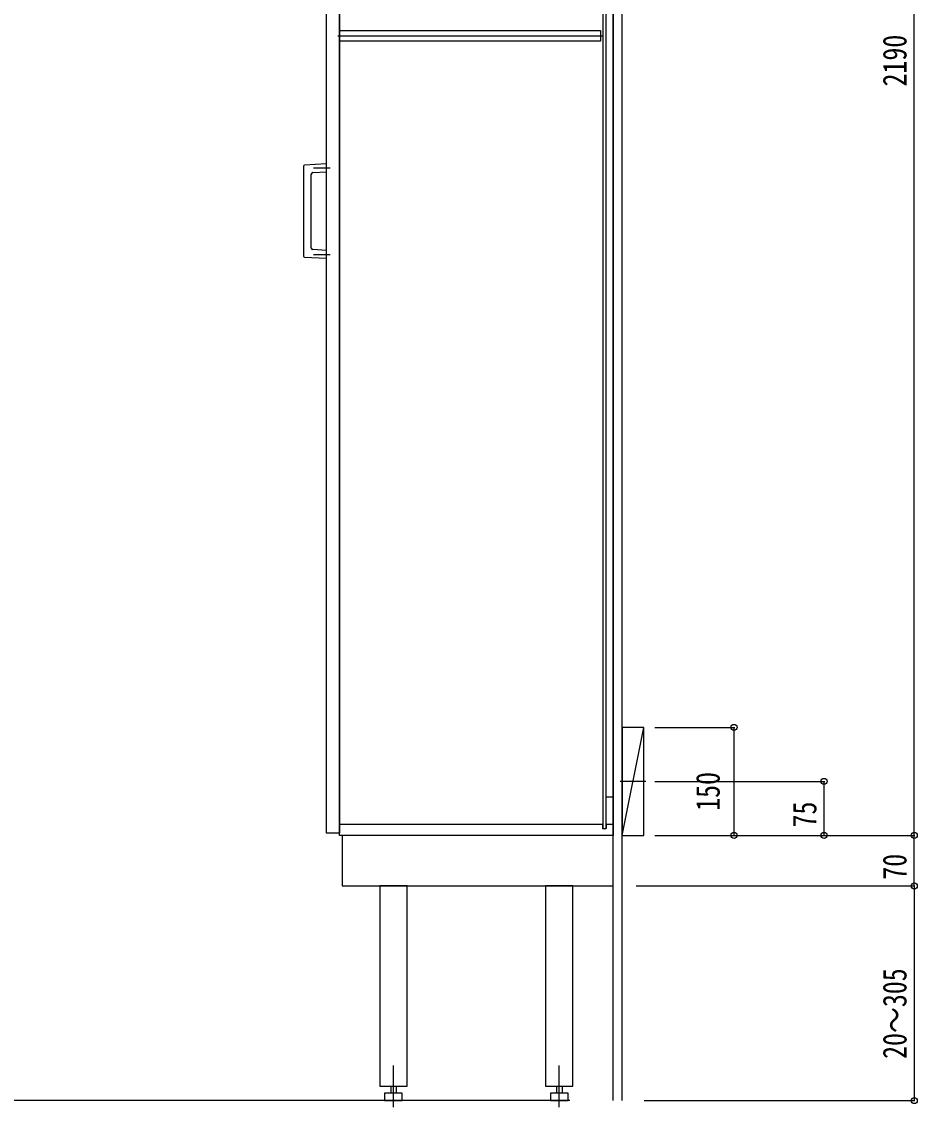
# Model space of a CAD drawing. Units: millimetres, scale not verified. Extents: x -4205 to 4205, y -2970 to 2970.
# Drawn here: x 1484 to 2727, y -1440 to 67 of the extents above; entities that cross this region are included whole.
import ezdxf
from ezdxf.enums import TextEntityAlignment as Align

# ---------------------------------------------------------------- set-up
doc = ezdxf.new("R2010")
doc.units = ezdxf.units.MM
doc.header["$LTSCALE"] = 20
for name, color, linetype in [('0-2_YKK_11', 7, 'Continuous'), ('0-3_YKK_12', 2, 'Continuous'), ('0-4_YKK_13', 4, 'Continuous'), ('0-5_YKK_D', 6, 'Continuous'), ('0-7_YSS_K', 3, 'Continuous')]:
    doc.layers.add(name, color=color, linetype=linetype)
doc.styles.add('ＭＳ ゴシック', font='')
doc.styles.get('ＭＳ ゴシック').set_extended_font_data('MS Gothic')

msp = doc.modelspace()

# ---------------------------------------------------------------- linework, layer by layer
at = {"layer": '0-2_YKK_11'}
msp.add_lwpolyline([(2287.02, 39.5), (1925.52, 39.5), (1925.52, 54.5), (2287.02, 54.5)], close=True, dxfattribs=at)
at = {"layer": '0-3_YKK_12'}
for p, q in [((2290.52, 1117.5), (2290.52, -1053.5)), ((2294.52, 1117.5), (2294.52, -1053.5)), ((1922.73, 47), (2289.81, 47)), ((2350.31, -988), (2314.73, -988)), ((2294.52, -1009.5), (2305.02, -1009.5)), ((2290.02, -1048), (1925.02, -1048)), ((2290.02, -1048), (2290.02, -1053.5)), ((2290.02, -1053.5), (2295.02, -1053.5)), ((2295.02, -1048), (2295.02, -1053.5)), ((2305.02, -1048), (2295.02, -1048)), ((2000.02, -1440.38), (2000.02, -1382.3)), ((2230.02, -1440.38), (2230.02, -1382.3))]:
    msp.add_line(p, q, dxfattribs=at)
for points in [[(1925.02, -1060), (1907.02, -1060), (1907.02, 1124), (1925.02, 1124)], [(2305.02, -1063), (1925.02, -1063), (1925.02, 1127), (2305.02, 1127)], [(1929.02, -1133), (2305.02, -1133), (2305.02, -1063), (1929.02, -1063)]]:
    msp.add_lwpolyline(points, close=True, dxfattribs=at)
at = {"layer": '0-4_YKK_13'}
for p, q in [((1875.02, -133.86), (1875.02, -258.67)), ((1907.02, -130.76), (1876.44, -132.36)), ((1907.02, -141.78), (1907.02, -130.76)), ((1886.02, -247.76), (1886.02, -144.77)), ((1887.92, -142.78), (1907.02, -141.78)), ((1888.97, -136.27), (1912.12, -136.27)), ((1888.97, -256.27), (1912.12, -256.27)), ((1996.12, -1411), (1996.12, -1421)), ((2003.92, -1411), (2003.92, -1421)), ((2226.12, -1411), (2226.12, -1421)), ((2233.92, -1411), (2233.92, -1421))]:
    msp.add_line(p, q, dxfattribs=at)
msp.add_lwpolyline([(1876.44, -260.17), (1907.02, -261.78), (1907.02, -250.76), (1887.92, -249.76)], dxfattribs=at)
for points in [[(1981.02, -1411), (2019.02, -1411), (2019.02, -1133), (1981.02, -1133)], [(2211.02, -1411), (2249.02, -1411), (2249.02, -1133), (2211.02, -1133)], [(1987.77, -1431), (2012.27, -1431), (2012.27, -1421), (1987.77, -1421)], [(2217.77, -1431), (2242.27, -1431), (2242.27, -1421), (2217.77, -1421)]]:
    msp.add_lwpolyline(points, close=True, dxfattribs=at)
for centre, radius, start, end in [((1876.52, -133.86), 1.5, 92.7637, 180.21124), ((1888.02, -144.77), 2, 93.19527, 179.79522), ((1888.02, -247.76), 2, 180.19527, 266.79522), ((1876.52, -258.67), 1.5, 179.7637, 267.21124)]:
    msp.add_arc(centre, radius, start, end, dxfattribs=at)
at = {"layer": '0-5_YKK_D'}
for p, q in [((2722.52, -1063), (2722.52, 1127)), ((2362.46, -913), (2473.52, -913)), ((2472.52, -1063), (2472.52, -913)), ((2362.46, -988), (2598.52, -988)), ((2597.52, -1063), (2597.52, -988)), ((2362.46, -1063), (2473.52, -1063)), ((2363.46, -1063), (2723.52, -1063)), ((2363.46, -1063), (2598.52, -1063)), ((2385.78, -1063), (2723.52, -1063)), ((2722.52, -1133), (2722.52, -1063)), ((2336.74, -1133), (2723.52, -1133)), ((2386.1, -1133), (2723.52, -1133)), ((2722.52, -1133), (2722.52, -1431)), ((2347.65, -1431), (2723.52, -1431))]:
    msp.add_line(p, q, dxfattribs=at)
for centre in [(2472.52, -913), (2597.52, -988), (2472.52, -1063), (2597.52, -1063), (2722.52, -1063), (2722.52, -1063), (2722.52, -1133), (2722.52, -1133), (2722.52, -1431)]:
    msp.add_circle(centre, 4.25, dxfattribs=at)
at = {"layer": '0-7_YSS_K'}
for p, q in [((2305.02, -1431), (2305.02, 1210.81)), ((2317.52, -1431), (2317.52, 1210.81)), ((2317.52, -1063), (2347.52, -913)), ((2244.61, -1431), (296.14, -1431))]:
    msp.add_line(p, q, dxfattribs=at)
msp.add_lwpolyline([(2317.52, -1063), (2347.52, -1063), (2347.52, -913), (2317.52, -913)], close=True, dxfattribs=at)

# ---------------------------------------------------------------- texts
at = {"layer": '0-5_YKK_D', "style": 'ＭＳ ゴシック', "width": 0.8}
for s, p in [('2190', (2721.72, -23.2)), ('150', (2462.52, -1028.8)), ('75', (2596.72, -1051.9)), ('70', (2721.72, -1124.4)), ('20～305', (2721.72, -1373.2))]:
    msp.add_text(s, height=32.99, rotation=90, dxfattribs=at).set_placement(p, align=Align.BOTTOM_LEFT)

doc.saveas('drawing.dxf')
